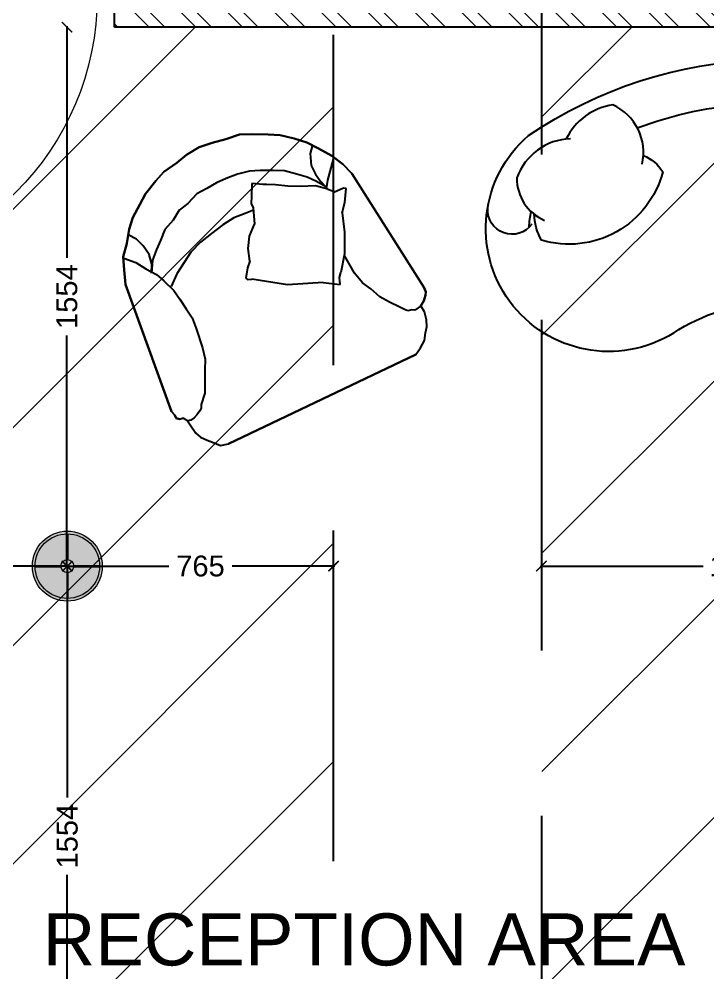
# Model space of a CAD drawing. Header units: millimetres. Extents: x 1464389 to 1998638, y -29162 to 256806.
# Drawn here: x 1718559 to 1720543, y 206627 to 209375 of the extents above; entities that cross this region are included whole.
import ezdxf

# ---------------------------------------------------------------- set-up
doc = ezdxf.new("R2010")
doc.units = ezdxf.units.MM
doc.header["$LTSCALE"] = 15
doc.header["$PDMODE"] = 35
doc.linetypes.add('HIDDEN', pattern=[9.524999999999999, 6.35, -3.175])
doc.layers.get('0').update_dxf_attribs({"lineweight": 5})
for name, color, linetype in [('COLUMN', 14, 'Continuous'), ('NEW WALL', 5, 'Continuous'), ('S-beamline-7', 8, 'HIDDEN'), ('Text', 250, 'Continuous')]:
    doc.layers.add(name, color=color, linetype=linetype)
for name, color, linetype, lineweight in [('DOOR', 124, 'Continuous', 9), ('Hatch', 252, 'Continuous', 15), ('ledge wall line', 252, 'Continuous', 13)]:
    doc.layers.add(name, color=color, linetype=linetype, lineweight=lineweight)
doc.layers.add('Furnitures', color=7, linetype='Continuous', lineweight=25, true_color=0x753b00)
doc.styles.add('ARIAL', font='arial.ttf')
doc.dimstyles.new('SC-25', dxfattribs={"dimtxt": 60, "dimasz": 30, "dimexe": 0, "dimexo": 0, "dimgap": 25, "dimtad": 0, "dimdec": 0, "dimzin": 0, "dimdsep": 46, "dimtxsty": 'ARIAL', "dimblk": 'ARCHTICK', "dimcen": 0.09, "dimdle": 3, "dimclrd": 251, "dimclre": 251, "dimclrt": 1, "dimadec": 0, "dimazin": 0, "dimtfac": 1, "dimtdec": 0, "dimtofl": 0, "dimtmove": 0, "dimatfit": 2, "dimfxl": 100, "dimtolj": 1, "dimtzin": 0, "dimarcsym": 0})

# ---------------------------------------------------------------- blocks, each defined once
blk = doc.blocks.new('3rd floor beam')
at = {"layer": 'S-beamline-7', "color": 9, "ltscale": 10, "true_color": 0xc7c8ca}
for points in [[(2194534.335829286, 736246.6961188798), (2194534.335829286, 751635.8941940734)], [(2194534.335829286, 736246.6961188798), (2194534.335829286, 751635.8941940734)], [(2193934.335829286, 738497.0718848978), (2193934.335829286, 747960.6740005049)]]:
    blk.add_lwpolyline(points, dxfattribs=at)
blk = doc.blocks.new('D900')
for points in [[(0, 840), (0, 900), (100, 900), (100, 850), (60, 850), (60, 840)], [(0, 60), (0, 0), (100, 0), (100, 50), (60, 50), (60, 60)]]:
    blk.add_lwpolyline(points, close=True)
blk.add_lwpolyline([(60, 850, -0.4142135623730955), (860, 50), (60, 50), (60, 85), (859.2340082854332, 85)], format="xyb")
blk = doc.blocks.new('DOOR')
at = {"layer": 'DOOR', "rotation": 270}
blk.add_blockref('D900', (885321.0988056134, -149432.2955372737), dxfattribs=at)
blk = doc.blocks.new('INTRNAL WALLS')
at = {"layer": 'ledge wall line'}
h = blk.add_hatch(dxfattribs=at)
h.set_pattern_fill('ANSI32', color=256, scale=9.999999999999998, angle=90)
h.set_pattern_definition([(135, (0, 0), (-67.35192090801866, -67.35192090801866), []), (135, (2.749411666127752e-15, 44.9013), (-67.35192090801866, -67.35192090801866), [])])
h.paths.add_polyline_path([(881832.9135039239, -153970.070721362), (884112.058988817, -153970.070721362), (884112.058988817, -153820.0707213621), (881682.9135039239, -153820.070721362), (881682.9135039239, -157110.070721362), (881832.9135039239, -157110.070721362)])
h.paths.add_polyline_path([(882311.7406425196, -149582.2955372737), (883964.9646048443, -149582.2955372737), (883964.7940494602, -149432.2955372737), (881861.7406425197, -149432.2955372737), (881861.7406425197, -147926.8651927239), (881711.7406425197, -147926.8651927239), (881711.7406425197, -149582.2955372737), (882161.7406425197, -149582.2955372737), (882161.7406425197, -152470.070721362), (881711.7406425197, -152470.070721362), (881711.7406425197, -152620.070721362), (883962.0589888166, -152620.070721362), (883962.058988817, -152820.070721362), (884112.058988817, -152820.070721362), (884112.0589888165, -152470.1161606204), (882311.7406425196, -152470.070721362)])
h.paths.add_polyline_path([(880482.9135039239, -151120.070721362), (875066.9135039239, -151120.070721362), (875066.9135039235, -151270.070721362), (876949.9135039239, -151270.070721362), (876949.9135039239, -152620.070721362), (877891.1560057607, -152620.0707213622), (877891.1560057607, -152470.070721362), (877099.9135039239, -152470.070721362), (877099.9135039239, -151270.070721362), (878641.4135039239, -151270.070721362), (878641.4135039239, -152620.070721362), (878787.5239321236, -152620.070721362), (878787.5239321236, -151270.070721362), (878932.9135039239, -151270.070721362), (880332.9135039239, -151270.070721362), (880332.9135039239, -152470.070721362), (879537.6710020872, -152470.070721362), (879537.6710020872, -152620.070721362), (880332.9135039239, -152620.070721362), (880332.9135039239, -152910.6949314994), (880482.9135039239, -152910.6949314994)])
h.paths.add_polyline_path([(880482.9135039239, -148960.8610260094), (880482.9135039239, -147926.8651927239), (880332.9135039239, -147926.8651927239), (880332.9135039239, -148960.8610260094), (874916.9135039239, -148960.8610260094), (874916.913503924, -149110.8610260094), (880332.9135039239, -149110.8610260094), (880332.9135039239, -150220.0707213607), (880482.9135039239, -150220.0707213607)])
h.paths.add_polyline_path([(880482.9135039239, -146876.8651927239), (877312.588381852, -146876.8651927239), (877312.588381852, -144170.8683095651), (880332.9135039239, -144645.4848238183), (880332.9135039239, -145976.8651927185), (880482.9135039239, -145976.8651927185), (880482.9135039239, -144517.2152541336), (876790.8888740009, -143937.0472955299), (876790.8888740009, -143774.8918150072), (876640.8888740046, -143774.8918150071), (876640.8888740046, -144065.3168652157), (877162.588381852, -144147.2971792198), (877162.5883818521, -146876.8651927239), (875066.9135039239, -146876.865192724), (875066.9135039239, -147026.8651927239), (880482.9135039239, -147026.8651927239)])
h.paths.add_polyline_path([(884112.0589888169, -145078.1372901986), (881711.7406425197, -144708.3692320545), (881711.7406425197, -145076.8651927183), (881861.7406425197, -145076.8651927183), (881861.7406425197, -144883.2460803066), (883962.058988817, -145206.7992613224), (883962.058988817, -146876.8651927239), (881711.7406425197, -146876.8651927239), (881711.7406425197, -147026.8651927239), (883962.058988817, -147026.8651927239), (883967.2240051657, -151569.3922794285), (884117.2240051656, -151569.3922794285)])
h.paths.add_polyline_path([(886926.9135039216, -144297.6091978628), (886776.9135039239, -144274.5017592987), (886776.9135039239, -148282.2955372737), (884114.6085003917, -148282.2955372737), (884114.7278536529, -148432.2955372738), (886926.9135039216, -148432.2955372737)])
h.paths.add_polyline_path([(889910.9135039216, -149432.2955372737), (889910.9135039216, -144757.493196507), (889760.9135039204, -144734.185737136), (889760.9135039204, -149432.2955372737), (886221.0988056134, -149432.2955372737), (886221.0988056134, -149582.2955372737), (889760.9135039204, -149582.2955372737), (889760.9135039228, -155900.0707213619), (889910.9135039216, -155900.0707213619)])
h.paths.add_polyline_path([(881637.9135039239, -158065.070721362), (881682.9135039239, -158065.070721362), (881682.9135039239, -157965.070721362), (881537.9135039239, -157965.070721362), (881537.9135039239, -159250.4464873802), (881637.9135039239, -159250.4464873802)])
h.paths.add_polyline_path([(882036.7594175837, -160000.4464873802), (881537.9135039239, -160000.4464873802), (881537.9135039239, -160100.4464873802), (882036.7594175837, -160100.4464873802)])
h.paths.add_polyline_path([(884112.058988817, -154870.070721362), (883962.058988817, -154870.070721362), (883962.058988817, -157860.070721362), (884112.058988817, -157860.070721362)])
h.paths.add_polyline_path([(880782.9135039249, -155839.9912413715), (880482.9135039244, -155839.9912413716), (880482.9135039239, -153810.6949315007), (878182.9135039239, -153810.6949315007), (878182.9135039239, -153970.070721362), (880332.9135039239, -153970.070721362), (880332.9135039235, -155839.9912413716), (878332.9135039235, -155839.9912413722), (878332.9135039239, -154720.070721362), (878182.9135039239, -154720.070721362), (878182.9135039239, -155839.9912413722), (877312.588381852, -155839.9912413722), (877162.588381852, -155839.9912413722), (877162.588381852, -157110.1793028177), (877312.588381852, -157110.1793028177), (877312.588381852, -155989.9912413722), (880783.0274184924, -155987.3076740745)])
h.paths.add_polyline_path([(876412.588381852, -155839.9912413722), (875066.9135039239, -155839.9912413722), (875066.9135039239, -155989.9912413722), (876412.588381852, -155989.9912413722)])
h.paths.add_polyline_path([(876862.588381852, -157859.9912413722), (875066.9135039239, -157859.9912413722), (875066.9135039239, -158009.9912413722), (876862.588381852, -158009.9912413722)])
h.paths.add_polyline_path([(876791.196334925, -142736.2061192832), (876640.8888740046, -142713.9351707563), (876640.8888740046, -142875.8918150072), (876791.196334925, -142875.8918150072)])
h.paths.add_polyline_path([(884112.058988817, -143864.1639484103), (883962.058988817, -143840.8745741483), (883962.058988817, -144155.211787349), (884112.058988817, -144155.211787349)])
at = {"layer": 'NEW WALL'}
blk.add_line((886221.0988056134, -149582.2955372737), (886221.0988056134, -149432.2955372737), dxfattribs=at)
blk.add_lwpolyline([(889760.9135039228, -155900.0707213619), (889760.9135039204, -149582.2955372737), (886221.0988056134, -149582.2955372737)], dxfattribs=at)
blk = doc.blocks.new('sofa043')
at = {"color": 0}
for points in [[(33.37221849082925, -64.96906504078106, 0.1477298758543702), (-97.52273838672954, -172.7007676314488, 0.2133427585932454), (-260.1738700644928, -250.5127340764957, 0.1786618101816585)], [(102.5277464040028, -242.8106328881931, 0.3567723648219203), (33.37221849082925, -64.96906504078106, 0.2495420503229878), (-108.7567320979124, -151.2155794641285, -9.616880347716284)], [(-193.9264618961915, -103.1830663272176, 0.1477298758543702), (-324.8214187737503, -210.9147689178853, 0.2133427585932454), (-487.47255045151, -288.7267353629331, 0.1786618101816585)], [(-140.1286087644748, -154.7641819075097, 0.1255668573120518), (-193.9264618961915, -103.1830663272176, 0.2495420503229878), (-336.0554124849314, -189.429580750565, -9.616880347716284)], [(-369.9909822678183, -119.0350272881969, 0.1477298758543702), (-500.8859391453789, -226.7667298788665, 0.2133427585932454), (-663.5370708231385, -304.5786963239134, 0.1786618101816585)], [(-319.2861778263905, -165.8480535109666, 0.1160020330167479), (-369.9909822678183, -119.0350272881969, 0.2495420503229878), (-512.1199328565599, -205.2815417115444, -9.616880347716284)], [(-97.02046684727247, -151.387951615874, 0.30666349490175), (-260.1738700644928, -250.5127340764957, 0.3063299663357472), (-191.4122349066329, -379.3941017172674, -0.8728471598091936)], [(401.4696625280594, -308.4688235394624, -0.3567723648219203), (488.7491005876709, -138.7855598173901, -0.2495420503229878), (621.1356774318283, -239.3484461976041, 9.616880347716284)], [(-324.3191472342896, -189.6019529023106, 0.30666349490175), (-487.47255045151, -288.7267353629331, 0.3063299663357472), (-418.71091529365, -417.6081030037039, -0.8728471598091936)], [(-500.3836676059182, -205.4539138632908, 0.30666349490175), (-663.5370708231385, -304.5786963239134, 0.3063299663357472), (-594.7754356652804, -433.4600639646833, -0.8728471598091936)], [(108.3202333003701, -218.0958465187896, -0.1655406298837506), (159.7412958642708, -269.8363294226638, -0.4259891687143785), (-205.7153371747409, -435.1834940241806, -0.1215233233290522), (-219.8985337097911, -359.0198750280397, 7.115464291357926)], [(609.4451487618098, -238.2990780031414, -0.30666349490175), (761.4025288054818, -353.8573322712364, -0.3063299663357472), (679.6076823752064, -474.8869670388667, 0.8728471598091936)], [(398.2794285013442, -283.285575603888, 0.1655406298837506), (341.7552737340593, -329.3965631683568, 0.4259891687143785), (688.029985777157, -531.8615213054181, 0.1215233233290522), (710.0587743725646, -457.5864084104496, -7.115464291357926)], [(-174.0976746338547, -445.6825422927941, -0.2485204594219657), (-433.014017561758, -473.3974953106172, -0.1215233233290522), (-447.1972140968101, -397.2338763144762, 7.115464291357926)], [(-394.099077197021, -485.7376892194843, -0.2010808140564468), (-609.0785379333884, -489.2494562715965, -0.1215233233290522), (-623.2617344684386, -413.0858372754547, 7.115464291357926)], [(303.0633343483896, -793.360964290544, 0.2822682817089065), (-252.0993807033774, -764.4084456494729, 0.3082972821469741)]]:
    blk.add_lwpolyline(points, format="xyb", dxfattribs=at)
for centre, radius, start, end in [((0, -1267.499999999999), 1267.499999999999, 54.83711882507966, 119.192178799547), ((0, -1267.499999999999), 1142.499999999999, 94.66658266931802, 97.76560481403938), ((0, -1267.499999999999), 1142.499999999999, 68.58837137279659, 85.2775040030671), ((-411.5602733733813, -448.3819777952694), 353.9781132718783, 125.7179382017026, 296.7746353011068), ((494.5322309413514, -495.6359799291495), 353.9781132718783, 237.254662323462, 48.31135942289185), ((-684.5981759391925, -370.3599648401978), 69.98194409293434, 171.0832266941605, 319.3432519577051), ((-411.5602733733813, -448.3819777952694), 228.9781132718783, 167.8032401689648, 173.7903718832022), ((774.2048043976611, -446.438597890894), 69.98194409293434, 214.6860456668838, 2.946070930491665), ((494.5322309413514, -495.6359799291495), 228.9781132718783, 0.238925741384251, 11.45489358284105)]:
    blk.add_arc(centre, radius, start, end, dxfattribs=at)
blk = doc.blocks.new('sofa-46')
at = {"color": 0, "linetype": 'ByBlock'}
for p, q in [((-0.3094325763349275, 0.890573511232617), (-0.3230892789408131, 0.8690722444646326)), ((-0.3094325763349275, 0.890573511232617), (-0.3230892789407847, 0.8690722444646326)), ((-0.2877153527458631, 0.9066160234458494), (-0.3094325763349275, 0.890573511232617)), ((-0.2877153527458631, 0.9066160234458494), (-0.3094325763349275, 0.890573511232617)), ((-0.2633178329751615, 0.9199389746008819), (-0.2877153527458631, 0.9066160234458494)), ((-0.2633178329751615, 0.9199389746008819), (-0.2877153527458631, 0.9066160234458494)), ((0.4279031586005999, 0.920312927639884), (-0.2633178329751615, 0.9199389746008819)), ((-0.2633178329751615, 0.9199389746008819), (0.4279031586005999, 0.920312927639884)), ((0.4548631799232226, 0.9147167460171772), (0.4279031586005999, 0.920312927639884)), ((0.4548631799232226, 0.9147167460171772), (0.4279031586005999, 0.920312927639884)), ((0.4736056207563877, 0.8929798899898742), (0.4548631799232226, 0.9147167460171772)), ((0.4736056207563877, 0.8929798899898742), (0.4548631799232226, 0.9147167460171772)), ((0.4870071016645454, 0.8793820846988751), (0.4736056207563877, 0.8929798899898742)), ((0.4870071016645454, 0.8793820846988751), (0.4736056207563877, 0.8929798899898742)), ((-0.3230892789408131, 0.8690722444646326), (-0.3367067166701077, 0.8529708349365706)), ((-0.3230892789407847, 0.8690722444646326), (-0.3367067166701077, 0.8529708349365706)), ((0.5030692463160733, 0.8603647897297151), (0.4870071016645454, 0.8793820846988751)), ((0.5030692463160733, 0.8603647897297151), (0.4870071016645454, 0.8793820846988751)), ((0.5110316051078314, 0.8414063920754415), (0.5030692463160733, 0.8603647897297151)), ((0.5110316051078314, 0.8414063920754415), (0.5030692463160733, 0.8603647897297151)), ((-0.3449635620361278, 0.8314303032920805), (-0.3505597436588062, 0.8044702819694294)), ((-0.3449635620361278, 0.8314303032920805), (-0.3505597436588062, 0.8044702819694294)), ((-0.3367067166701077, 0.8529708349365706), (-0.3449635620361278, 0.8314303032920805)), ((-0.3367067166701077, 0.8529708349365706), (-0.3449635620361278, 0.8314303032920805)), ((0.5161958730882645, 0.8089679837598567), (0.5110316051078314, 0.8414063920754415)), ((0.5161958730882645, 0.8089679837598567), (0.5110316051078314, 0.8414063920754415)), ((-0.3505597436588062, 0.8044702819694294), (-0.3480365069834477, 0.7801512919519098)), ((-0.3505597436588062, 0.8044702819694294), (-0.3480365069834477, 0.7801512919519098)), ((0.4944786494992286, 0.7929254715466243), (0.5079979250371025, 0.7955272379750511)), ((0.5079979250371025, 0.7955272379750511), (0.5187780070784811, 0.7927487796020216)), ((0.5187780070784811, 0.7927487796020216), (0.5161958730882645, 0.8089679837598567)), ((0.5187780070784811, 0.7927487796020216), (0.5161958730882645, 0.8089679837598567)), ((-0.369753730572512, 0.7641087797386774), (-0.3779124137471115, 0.7560678911937941)), ((-0.3779124137471115, 0.7560678911937941), (-0.369753730572512, 0.7641087797386774)), ((-0.364314608456084, 0.7694693721019235), (-0.369753730572512, 0.7641087797386774)), ((-0.369753730572512, 0.7641087797386774), (-0.364314608456084, 0.7694693721019235)), ((-0.3480365069834477, 0.7801512919519098), (-0.364314608456084, 0.7694693721019235)), ((-0.364314608456084, 0.7694693721019235), (-0.3480365069834477, 0.7801512919519098)), ((-0.3480365069834477, 0.7801512919519098), (-0.3372171600654781, 0.7827726908186605)), ((-0.3372171600654781, 0.7827726908186605), (-0.3236978845276042, 0.7853744572471726)), ((-0.3236978845276042, 0.7853744572471726), (-0.3156373635444254, 0.779915702692449)), ((-0.3156373635444254, 0.779915702692449), (-0.3021573528831141, 0.777117611881124)), ((-0.3021573528831141, 0.777117611881124), (-0.2941164643382024, 0.768958928706553)), ((-0.2941164643382024, 0.768958928706553), (-0.283414912049949, 0.755380755853821)), ((0.4265485203589776, 0.7340178528654633), (0.4537637633792997, 0.7635207433017399)), ((0.4537637633792997, 0.7635207433017399), (0.4592421503722619, 0.7742811929048514)), ((0.4592421503722619, 0.7742811929048514), (0.4673812011085943, 0.7796221528298872)), ((0.4673812011085943, 0.7796221528298872), (0.4809397415230592, 0.7876237764981795)), ((0.4809397415230592, 0.7876237764981795), (0.4944786494992286, 0.7929254715466243)), ((0.5267796307468018, 0.7791902391876135), (0.5187780070784811, 0.7927487796020216)), ((0.5187780070784811, 0.7927487796020216), (0.5267796307468018, 0.7791902391876135)), ((0.5402596414081415, 0.7763921483762033), (0.5267796307468018, 0.7791902391876135)), ((0.5267796307468018, 0.7791902391876135), (0.5402596414081415, 0.7763921483762033)), ((0.5483005299530248, 0.7682334652016323), (0.5402596414081415, 0.7763921483762033)), ((0.5402596414081415, 0.7763921483762033), (0.5483005299530248, 0.7682334652016323)), ((0.5482220001998996, 0.7574337507219582), (0.5483005299530248, 0.7682334652016323)), ((0.5483005299530248, 0.7682334652016323), (0.5482220001998996, 0.7574337507219582)), ((-0.3833908007401021, 0.7453074415906826), (-0.3835085953697899, 0.7291078698711431)), ((-0.3835085953697899, 0.7291078698711431), (-0.3833908007401021, 0.7453074415906826)), ((-0.3779124137471115, 0.7560678911937941), (-0.3833908007401021, 0.7453074415906826)), ((-0.3833908007401021, 0.7453074415906826), (-0.3779124137471115, 0.7560678911937941)), ((-0.283414912049949, 0.755380755853821), (-0.2593315112918333, 0.7255048490901004)), ((0.4128329204382624, 0.7044168002377944), (0.4265485203589776, 0.7340178528654633)), ((0.5097461487560224, 0.2933012497936431), (0.5535040628100205, 0.7411949141258845)), ((0.5535040628100205, 0.7411949141258845), (0.5097461487560508, 0.2933012497936431)), ((0.5535040628100205, 0.7411949141258845), (0.5482220001998996, 0.7574337507219582)), ((0.5482220001998996, 0.7574337507219582), (0.5535040628100205, 0.7411949141258845)), ((-0.3835085953697899, 0.7291078698711431), (-0.3300494466684256, 0.2832073663805659)), ((-0.3300494466684256, 0.2832073663805659), (-0.3835085953697899, 0.7291078698711431)), ((-0.2593315112918333, 0.7255048490901004), (-0.2379480391535935, 0.6956485747647605)), ((0.3936389335245565, 0.664055298007014), (0.4128329204382624, 0.7044168002377944)), ((-0.2379480391535935, 0.6956485747647605), (-0.2220233215700489, 0.6577317794562134)), ((-0.2220233215700489, 0.6577317794562134), (-0.2060397066716746, 0.6279147700073793)), ((0.3772037725456414, 0.6317739491977363), (0.3936389335245565, 0.664055298007014)), ((-0.2060397066716746, 0.6279147700073793), (-0.1955344787662909, 0.5873373109554336)), ((0.3688291325499051, 0.5940338458337067), (0.3772037725456414, 0.6317739491977363)), ((-0.1955344787662909, 0.5873373109554336), (-0.1906254324835572, 0.5197998305809222)), ((-0.1442947323026544, 0.5788645087682767), (-0.1551926089737776, 0.5654433954218518)), ((-0.1360378869366343, 0.6004050404127668), (-0.1442947323026544, 0.5788645087682767)), ((-0.08765512859923774, 0.5703524417045287), (-0.1360378869366343, 0.6004050404127668)), ((0.360238535733032, 0.5265945276505875), (0.3688291325499051, 0.5940338458337067)), ((-0.1933646259800241, 0.5144196057793806), (-0.1551926089737776, 0.5654433954218518)), ((-0.08765512859923774, 0.5703524417045287), (0.02272782580487842, 0.5263486538161999)), ((-0.2235350193179784, 0.4498372757224161), (-0.1933646259800241, 0.5144196057793806)), ((0.02272782580487842, 0.5263486538161999), (0.1221343737847747, 0.4581240381016869)), ((0.3572637529771328, 0.4888151594099668), (0.360238535733032, 0.5265945276505875)), ((0.3624083885192704, 0.4536768224744776), (0.3572637529771328, 0.4888151594099668)), ((-0.2455859943578673, 0.3878959769705546), (-0.2235350193179784, 0.4498372757224161)), ((0.1191399585906083, 0.4176447412412188), (0.1382554157511606, 0.4472065289922966)), ((0.1355947520078189, 0.4526260186704292), (0.1221343737847747, 0.4581240381016869)), ((0.1382554157511606, 0.4472065289922966), (0.1355947520078189, 0.4526260186704292)), ((0.3675333916231125, 0.4158385569190273), (0.3624083885192704, 0.4536768224744776)), ((0.102822592241381, 0.4015629641513669), (0.1191399585906083, 0.4176447412412188)), ((0.3726780271652785, 0.3807002199835381), (0.3675333916231125, 0.4158385569190273)), ((-0.2455859943578673, 0.3878959769705546), (-0.2673817477000568, 0.3610537502776765)), ((0.102822592241381, 0.4015629641513669), (0.08902846256751218, 0.361162197044024)), ((-0.2673817477000568, 0.3610537502776765), (-0.2919755918535714, 0.3207315129234303)), ((0.08902846256751218, 0.361162197044024), (0.06717381191046456, 0.3262201844913761)), ((0.3399451322754032, 0.3350370227043129), (0.3752601611554667, 0.364481015825703)), ((0.3885634798722322, 0.337383567435154), (0.3726780271652785, 0.3807002199835381)), ((-0.2919755918535714, 0.3207315129234303), (-0.2839150708703926, 0.3152727583687636)), ((0.06717381191046456, 0.3262201844913761), (0.03455871165033386, 0.2967565589316905)), ((0.3019694396519981, 0.3110125192609985), (0.3399451322754032, 0.3350370227043129)), ((0.4018471661507022, 0.3075861904246153), (0.3885634798722322, 0.337383567435154)), ((-0.2839150708703926, 0.3152727583687636), (-0.2488159988114376, 0.3150175366710073)), ((-0.2354537827798424, 0.296019874140228), (-0.254215856051303, 0.3150568015475983)), ((-0.2327734865982052, 0.2933003130820282), (-0.2491497502622906, 0.2691187501324066)), ((-0.2354537827798424, 0.296019874140228), (-0.2032509637236615, 0.2687849986816104)), ((0.01528619498347439, 0.245595342221236), (0.03455871165033386, 0.2967565589316905)), ((0.2233966555383518, 0.2737828592924245), (0.2667133080867643, 0.2896683119993781)), ((0.2667133080867643, 0.2896683119993781), (0.3019694396519981, 0.3110125192609985)), ((0.3933939964018123, 0.2590463725808831), (0.4152682794971554, 0.2966883137535206)), ((0.4152682794971554, 0.2966883137535206), (0.4015723120147072, 0.2697871897456992)), ((0.4259109344705507, 0.2750103550410188), (0.4018471661507022, 0.3075861904246153)), ((0.4152682794971554, 0.2966883137535206), (0.4129034921354844, 0.2926189147078162)), ((0.4129034921354844, 0.2926189147078162), (0.4130769246999648, 0.2923841339122362)), ((0.4130769246999648, 0.2923841339122362), (0.4152682794971554, 0.2966883137535206)), ((0.4932128255856867, 0.2475202578847302), (0.5097461487560224, 0.2933012497936431)), ((0.5097461487560508, 0.2933012497936431), (0.4932128255856867, 0.2475202578847302)), ((-0.3300494466684256, 0.2832073663805659), (-0.3168442901431092, 0.2426102748903247)), ((-0.3168442901431092, 0.2426102748903247), (-0.3300494466684256, 0.2832073663805659)), ((-0.2491497502622906, 0.2691187501324066), (-0.2763846257208797, 0.2369159310762257)), ((-0.2249092899978677, 0.2608422723281478), (-0.2328323839130633, 0.2852005272222584)), ((-0.2328323839130633, 0.2852005272222584), (-0.2114489117748519, 0.2553442528968901)), ((-0.219705757140872, 0.2338037212523147), (-0.2249092899978677, 0.2608422723281478)), ((-0.2114489117748519, 0.2553442528968901), (-0.1900261747600496, 0.230887835811302)), ((-0.2032509637236615, 0.2687849986816104), (-0.157489604253044, 0.2495517468912851)), ((0.1314420229548432, 0.2528509332347539), (0.1774193392465975, 0.2633168962636034)), ((0.1774193392465975, 0.2633168962636034), (0.2233966555383518, 0.2737828592924245)), ((0.3661983858197857, 0.2322434107645392), (0.3933939964018123, 0.2590463725808831)), ((0.4015723120147072, 0.2697871897456992), (0.3959368655154663, 0.2374273111832963)), ((0.447274774170495, 0.2424541520956893), (0.4259109344705507, 0.2750103550410188)), ((-0.3168442901431092, 0.2426102748903247), (-0.295539347758023, 0.2019542860852823)), ((-0.295539347758023, 0.2019542860852823), (-0.3168442901431092, 0.2426102748903247)), ((-0.2763846257208797, 0.2369159310762257), (-0.3008999401212975, 0.2073934082017104)), ((-0.2199413464003044, 0.2014045778133209), (-0.219705757140872, 0.2338037212523147)), ((-0.1900261747600496, 0.230887835811302), (-0.1605232843237729, 0.2036725927909799)), ((-0.157489604253044, 0.2495517468912851), (-0.119828030642168, 0.2303773924159316)), ((-0.119828030642168, 0.2303773924159316), (-0.0848860180894917, 0.2085227417588555)), ((0.004211626367833787, 0.2078748712955019), (0.01516840035375822, 0.2293957705016965)), ((0.01516840035375822, 0.2293957705016965), (0.01528619498347439, 0.245595342221236)), ((0.01804502091826521, 0.2536754956427103), (0.04772460329905925, 0.2507596102016123)), ((0.04772460329905925, 0.2507596102016123), (0.08820390015958424, 0.2477651950074176)), ((0.08820390015958424, 0.2477651950074176), (0.1314420229548432, 0.2528509332347539)), ((0.3417419687342544, 0.2108206737497369), (0.3661983858197857, 0.2322434107645392)), ((0.3959368655154663, 0.2374273111832963), (0.4010815010576039, 0.2022889742477787)), ((0.4767580321684761, 0.2125389804554345), (0.447274774170495, 0.2424541520956893)), ((0.4767187672919135, 0.2071391232156543), (0.4932128255856867, 0.2475202578847302)), ((0.4932128255856867, 0.2475202578847302), (0.4767187672919135, 0.2071391232156543)), ((-0.295539347758023, 0.2019542860852823), (-0.2661346195131387, 0.1612393999653534)), ((-0.2661346195131671, 0.1612393999653534), (-0.295539347758023, 0.2019542860852823)), ((-0.2337158436358777, 0.1637037393258822), (-0.2199413464003044, 0.2014045778133209)), ((-0.1605232843237729, 0.2036725927909799), (-0.1310007614492292, 0.1791572783905906)), ((-0.0848860180894917, 0.2085227417588555), (-0.05798489408172713, 0.1948267742764642)), ((-0.05798489408172713, 0.1948267742764642), (-0.04722444447861562, 0.1893483872834167)), ((-0.01496272810757659, 0.1702132976845689), (0.004211626367833787, 0.2078748712955019)), ((0.3118464295322951, 0.1840373443716885), (0.3417419687342544, 0.2108206737497369)), ((0.4010815010576039, 0.2022889742477787), (0.4116652587161411, 0.1725112296755356)), ((0.4467643307750961, 0.1722560079778361), (0.4767187672919135, 0.2071391232156543)), ((0.4767187672919135, 0.2071391232156543), (0.4467643307750961, 0.1722560079778361)), ((-0.2661346195131387, 0.1612393999653534), (-0.2393905550116813, 0.1259440035235571)), ((-0.2393905550116813, 0.1259440035235571), (-0.2661346195131671, 0.1612393999653534)), ((-0.2500528424233721, 0.1449220336162114), (-0.2337158436358777, 0.1637037393258822)), ((-0.1310007614492292, 0.1791572783905906), (-0.09871941263992312, 0.1627221174116471)), ((-0.09871941263992312, 0.1627221174116471), (-0.05835791040914273, 0.1435281304979981)), ((-0.04722444447861562, 0.1893483872834167), (-0.01496272810757659, 0.1702132976845689)), ((0.2413734312784186, 0.146748787088228), (0.2739296342237196, 0.1681126267882007)), ((0.2739296342237196, 0.1681126267882007), (0.3118464295322951, 0.1840373443716885)), ((0.4116652587161411, 0.1725112296755356), (0.4303880671110392, 0.148074445028243)), ((0.4194705580016489, 0.1319534030618854), (0.4467643307750961, 0.1722560079778361)), ((0.4467643307750961, 0.1722560079778361), (0.4194705580016489, 0.1319534030618854)), ((-0.05835791040914273, 0.1435281304979981), (-0.02605692916154112, 0.1297928981389873)), ((-0.02605692916154112, 0.1297928981389873), (0.01438310282239286, 0.1213986257049555)), ((0.1655987379761541, 0.1229991377809654), (0.2062154619046339, 0.1389042229262145)), ((0.2062154619046339, 0.1389042229262145), (0.2413734312784186, 0.146748787088228)), ((0.3922553149813268, 0.1024505126256088), (0.4194705580016489, 0.1319534030618854)), ((0.4194705580016489, 0.1319534030618854), (0.3922553149813268, 0.1024505126256088)), ((-0.2393905550116813, 0.1259440035235571), (-0.2072073683937958, 0.09600919944509201)), ((-0.2072073683937958, 0.09600919944509201), (-0.2393905550116813, 0.1259440035235571)), ((-0.2072073683937958, 0.09600919944509201), (-0.1696243245360449, 0.06603513048997911)), ((-0.1696243245360449, 0.06603513048997911), (-0.2072073683937958, 0.09600919944509201)), ((0.01438310282239286, 0.1213986257049555), (0.05486239968288942, 0.1184042105107608)), ((0.05486239968288942, 0.1184042105107608), (0.08996147174184443, 0.1181489888130614)), ((0.08996147174184443, 0.1181489888130614), (0.1277801048589993, 0.1205740632969992)), ((0.1277801048589993, 0.1205740632969992), (0.1655987379761541, 0.1229991377809654)), ((0.3515404288614263, 0.07304578438075282), (0.3922553149813268, 0.1024505126256088)), ((0.3922553149813268, 0.1024505126256088), (0.3515404288613979, 0.07304578438075282)), ((-0.1696243245360449, 0.06603513048997911), (-0.1346626795451016, 0.04688040845283581)), ((-0.1346626795451016, 0.04688040845283581), (-0.1696243245360449, 0.06603513048997911)), ((0.3189645934778298, 0.04898201606090424), (0.3515404288614263, 0.07304578438075282)), ((0.3515404288613979, 0.07304578438075282), (0.3189645934778298, 0.04898201606090424)), ((-0.1346626795451016, 0.04688040845283581), (-0.086240656331114, 0.02222766698443479)), ((-0.086240656331114, 0.02222766698443479), (-0.1346626795451016, 0.04688040845283581)), ((0.2701891863747221, 0.02503604237077184), (0.3189645934778298, 0.04898201606090424)), ((0.3189645934778298, 0.04898201606090424), (0.2701891863747221, 0.02503604237077184)), ((-0.086240656331114, 0.02222766698443479), (-0.04855945028197084, 0.005753241128985565)), ((-0.04855945028197084, 0.005753241128985565), (-0.086240656331114, 0.02222766698443479)), ((-0.04855945028197084, 0.005753241128985565), (0, 0)), ((0, 0), (-0.04855945028197084, 0.005753241128985565)), ((0, 0), (0.04583988922377102, -0.008433537310565953)), ((0.04583988922377102, -0.008433537310565953), (0, 0)), ((0.1403373909209336, -0.009120672650510642), (0.1809148499728508, 0.001384555254901443)), ((0.1809148499728508, 0.001384555254901443), (0.1403373909209336, -0.009120672650510642)), ((0.1809148499728508, 0.001384555254901443), (0.232272391066175, 0.009111324787198782)), ((0.232272391066175, 0.009111324787198782), (0.1809148499728508, 0.001384555254901443)), ((0.232272391066175, 0.009111324787198782), (0.2701891863747221, 0.02503604237077184)), ((0.2701891863747221, 0.02503604237077184), (0.232272391066175, 0.009111324787198782)), ((0.04583988922377102, -0.008433537310565953), (0.09169941088583755, -0.01416714600128444)), ((0.09169941088583755, -0.01416714600128444), (0.04583988922377102, -0.008433537310565953)), ((0.09169941088583755, -0.01416714600128444), (0.1403373909209336, -0.009120672650510642)), ((0.1403373909209336, -0.009120672650510642), (0.09169941088583755, -0.01416714600128444))]:
    blk.add_line(p, q, dxfattribs=at)
blk = doc.blocks.new('jfjd')
at = {"layer": 'Hatch'}
h = blk.add_hatch(color=67, dxfattribs=at)
h.dxf.hatch_style = 1
h.set_gradient(color1=(114, 116, 48), color2=(237, 238, 153), name='INVCYLINDER')
h.paths.add_polyline_path([(175309.1530030879, -17961.16554368112), (175309.1530030879, -17951.16554368112, 0.414213562373095), (175179.7902744802, -18080.52827228885), (175189.7902744802, -18080.52827228885, -0.414213562373095)])
h.paths.add_polyline_path([(175309.1530030879, -17951.16554368112), (175309.1530030879, -17961.16554368112, -0.414213562373095), (175428.5157316956, -18080.52827228885), (175438.5157316956, -18080.52827228885, 0.414213562373095)])
h.paths.add_polyline_path([(175189.7902744802, -18080.52827228885), (175179.7902744802, -18080.52827228885, 0.414213562373095), (175309.1530030879, -18209.89100089658), (175309.1530030879, -18199.89100089658, -0.414213562373095)])
h.paths.add_polyline_path([(175438.5157316956, -18080.52827228885), (175428.5157316956, -18080.52827228885, -0.414213562373095), (175309.1530030879, -18199.89100089658), (175309.1530030879, -18209.89100089658, 0.414213562373095)])
at = {"layer": 'Hatch', "true_color": 0xd7ebd2}
h = blk.add_hatch(color=254, dxfattribs=at)
h.dxf.hatch_style = 1
edge = h.paths.add_edge_path()
edge.add_arc((175309.1530030879, -18080.52827228883), 2, 180, 269.9999999993747)
edge.add_line((175309.1530030879, -18082.52827228883), (175309.1530030878, -18199.89100089655))
edge.add_arc((175309.1530030879, -18080.52827228883), 119.3627286077244, 180, 269.99999999997556, ccw=False)
edge.add_line((175189.7902744802, -18080.52827228885), (175307.1530030879, -18080.52827228885))
edge = h.paths.add_edge_path()
edge.add_arc((175309.1530030879, -18080.52827228889), 1.99999999996362, 269.9999999991662, 360.0000000010422)
edge.add_line((175311.1530030879, -18080.52827228885), (175428.5157316956, -18080.52827228885))
edge.add_arc((175309.1530030879, -18080.52827228884), 119.3627286077426, 270, 359.999999999993, ccw=False)
edge.add_line((175309.1530030879, -18199.89100089658), (175309.1530030879, -18082.52827228885))
edge = h.paths.add_edge_path()
edge.add_arc((175309.1530030879, -18080.52827228887), 2, 0, 89.99999999937468)
edge.add_line((175309.1530030879, -18078.52827228885), (175309.1530030879, -17961.16554368112))
edge.add_arc((175309.1530030879, -18080.52827228887), 119.3627286077244, 0, 89.99999999997561, ccw=False)
edge.add_line((175428.5157316956, -18080.52827228885), (175311.1530030879, -18080.52827228885))
edge = h.paths.add_edge_path()
edge.add_arc((175309.1530030878, -18080.52827228882), 1.99999999996362, 89.99999999916623, 180.0000000010422)
edge.add_line((175307.1530030879, -18080.52827228885), (175189.7902744801, -18080.52827228885))
edge.add_arc((175309.1530030879, -18080.52827228887), 119.3627286077426, 90, 179.999999999993, ccw=False)
edge.add_line((175309.1530030879, -17961.16554368112), (175309.1530030879, -18078.52827228885))
at = {"layer": 'Hatch', "true_color": 0x999b37}
h = blk.add_hatch(color=55, dxfattribs=at)
h.dxf.hatch_style = 1
h.paths.add_polyline_path([(175307.1530030879, -18080.52827228887), (175307.1530030879, -18082.52827228885), (175309.1530030879, -18082.52827228885, -0.4142135623709639)])
h.paths.add_polyline_path([(175309.1530030879, -18078.52827228885), (175307.1530030879, -18078.52827228885), (175307.1530030879, -18080.52827228887, -0.4142135623752261)])
h.paths.add_polyline_path([(175311.1530030879, -18078.52827228885), (175309.1530030879, -18078.52827228885, -0.4142135623730951), (175311.1530030879, -18080.52827228885)])
h.paths.add_polyline_path([(175311.1530030879, -18080.52827228885, -0.4142135623730951), (175309.1530030879, -18082.52827228885), (175311.1530030879, -18082.52827228885)])
at = {"layer": 'Hatch', "true_color": 0xd7ebd2}
h = blk.add_hatch(color=254, dxfattribs=at)
h.dxf.hatch_style = 1
h.paths.add_polyline_path([(175307.1530030879, -18078.52827228885), (175311.1530030879, -18078.52827228885), (175311.1530030879, -18082.52827228885), (175307.1530030879, -18082.52827228885)], flags=17)
h.paths.add_polyline_path([(175307.1530030879, -18080.52827228885, -1), (175311.1530030879, -18080.52827228885, -1)])
at = {"layer": 'Hatch', "true_color": 0x999b37}
h = blk.add_hatch(color=55, dxfattribs=at)
h.dxf.hatch_style = 1
h.paths.add_polyline_path([(175311.1530030879, -18080.52827228885, 1), (175307.1530030879, -18080.52827228885, 1)])
at = {"color": 116, "true_color": 0x136734}
for p, q in [((175307.1530030879, -17961.16554368112), (175307.1530030879, -18056.61893752244)), ((175309.1530030879, -17961.16554368112), (175309.1530030879, -18056.5354340038)), ((175311.1530030879, -17961.16554368112), (175311.1530030879, -18056.61893752244)), ((175189.7902744802, -18078.52827228885), (175285.2436683215, -18078.52827228886)), ((175189.7902744802, -18080.52827228885), (175285.1601648028, -18080.52827228885)), ((175189.7902744802, -18082.52827228885), (175285.2436683215, -18082.52827228885)), ((175307.1530030879, -18078.52827228885), (175307.1530030879, -18082.52827228885)), ((175307.1530030879, -18078.52827228885), (175311.1530030878, -18078.52827228885)), ((175307.1530030879, -18082.52827228885), (175311.1530030878, -18082.52827228885)), ((175311.1530030879, -18078.52827228885), (175311.1530030879, -18082.52827228885)), ((175333.0623378543, -18078.52827228886), (175428.5157316956, -18078.52827228885)), ((175333.0623378543, -18082.52827228885), (175428.5157316956, -18082.52827228885)), ((175333.1458413729, -18080.52827228885), (175428.5157316956, -18080.52827228885)), ((175307.1530030879, -18104.43760705526), (175307.1530030879, -18199.89100089658)), ((175309.1530030879, -18104.5211105739), (175309.1530030879, -18199.89100089658)), ((175311.1530030879, -18104.43760705526), (175311.1530030879, -18199.89100089658))]:
    blk.add_line(p, q, dxfattribs=at)
for radius in [129.3627286077295, 119.3627286077295, 23.99283828504849, 2]:
    blk.add_circle((175309.1530030879, -18080.52827228885), radius, dxfattribs=at)
blk = doc.blocks.new('_ArchTick')
at = {"color": 0, "linetype": 'ByBlock', "const_width": 0.15}
blk.add_lwpolyline([(-0.5, -0.5), (0.5, 0.5)], dxfattribs=at)
blk = doc.blocks.new('*D1181')
at = {"color": 251, "lineweight": -2, "ltscale": 0.25, "transparency": 16777216}
for p, q in [((1718698.368872019, 207801.79718866), (1718698.368872019, 207132.440187995)), ((1718698.368872008, 207798.79718866), (1718698.368872019, 207798.79718866)), ((1718698.368872019, 206239.7953292127), (1718698.368872019, 206909.1523298777)), ((1718699.926935433, 206242.7953292127), (1718698.368872019, 206242.7953292127))]:
    blk.add_line(p, q, dxfattribs=at)
at = {"layer": 'Defpoints', "color": 0, "ltscale": 0.25, "transparency": 16777216}
for p in [(1718698.368872008, 207798.79718866), (1718698.368872019, 207798.79718866), (1718699.926935433, 206242.7953292127)]:
    blk.add_point(p, dxfattribs=at)
at = {"color": 251, "lineweight": -2, "ltscale": 0.25, "transparency": 16777216, "xscale": 30, "yscale": 30, "zscale": 30}
for p, rotation in [((1718698.368872019, 207798.79718866), 90), ((1718698.368872019, 206242.7953292127), 270)]:
    blk.add_blockref('_ArchTick', p, dxfattribs=dict(at, rotation=rotation))
at = {"color": 1, "ltscale": 0.25, "transparency": 16777216, "insert": (1718698.368872019, 207020.7962589358), "char_height": 60, "attachment_point": 5, "rotation": 90, "style": 'ARIAL'}
blk.add_mtext('\\A1;1554', dxfattribs=at)
blk = doc.blocks.new('*D1182')
at = {"color": 251, "lineweight": -2, "ltscale": 0.25, "transparency": 16777216}
for p, q in [((1718697.267154807, 209354.6829212548), (1718697.267154807, 208686.883984016)), ((1718698.368872008, 209351.6829212548), (1718697.267154807, 209351.6829212548)), ((1718697.267154807, 207795.7971886599), (1718697.267154807, 208463.5961258987)), ((1718698.368872008, 207798.7971886599), (1718697.267154807, 207798.7971886599))]:
    blk.add_line(p, q, dxfattribs=at)
at = {"layer": 'Defpoints', "color": 0, "ltscale": 0.25, "transparency": 16777216}
for p in [(1718697.267154807, 209351.6829212548), (1718698.368872008, 209351.6829212548), (1718698.368872008, 207798.7971886599)]:
    blk.add_point(p, dxfattribs=at)
at = {"color": 251, "lineweight": -2, "ltscale": 0.25, "transparency": 16777216, "xscale": 30, "yscale": 30, "zscale": 30}
for p, rotation in [((1718697.267154807, 209351.6829212548), 90), ((1718697.267154807, 207798.7971886599), 270)]:
    blk.add_blockref('_ArchTick', p, dxfattribs=dict(at, rotation=rotation))
at = {"color": 1, "ltscale": 0.25, "transparency": 16777216, "insert": (1718697.267154806, 208575.2400549568), "char_height": 60, "attachment_point": 5, "rotation": 90, "style": 'ARIAL'}
blk.add_mtext('\\A1;1554', dxfattribs=at)
blk = doc.blocks.new('*D1183')
at = {"color": 251, "lineweight": -2, "ltscale": 0.25, "transparency": 16777216}
for p, q in [((1718695.368872008, 207798.7971886597), (1718990.589641053, 207798.7971886597)), ((1719468.334284587, 207798.7971886597), (1719173.113515542, 207798.7971886597))]:
    blk.add_line(p, q, dxfattribs=at)
at = {"layer": 'Defpoints', "color": 0, "ltscale": 0.25, "transparency": 16777216}
for p in [(1718698.368872008, 207798.7971886597), (1719465.334284587, 207798.7971886597), (1719465.334284587, 207798.7971886597)]:
    blk.add_point(p, dxfattribs=at)
at = {"color": 251, "lineweight": -2, "ltscale": 0.25, "transparency": 16777216, "xscale": 30, "yscale": 30, "zscale": 30, "rotation": 180}
blk.add_blockref('_ArchTick', (1718698.368872008, 207798.7971886597), dxfattribs=at)
at = {"color": 251, "lineweight": -2, "ltscale": 0.25, "transparency": 16777216, "xscale": 30, "yscale": 30, "zscale": 30}
blk.add_blockref('_ArchTick', (1719465.334284587, 207798.7971886597), dxfattribs=at)
at = {"color": 1, "ltscale": 0.25, "transparency": 16777216, "insert": (1719081.851578298, 207798.7971886597), "char_height": 60, "attachment_point": 5, "style": 'ARIAL'}
blk.add_mtext('\\A1;765', dxfattribs=at)
blk = doc.blocks.new('*D1184')
at = {"color": 251, "lineweight": -2, "ltscale": 0.25, "transparency": 16777216}
for p, q in [((1717931.519586279, 207798.7971886597), (1718225.182291899, 207798.7971886597)), ((1718701.368872008, 207798.7971886597), (1718407.706166387, 207798.7971886597))]:
    blk.add_line(p, q, dxfattribs=at)
at = {"layer": 'Defpoints', "color": 0, "ltscale": 0.25, "transparency": 16777216}
for p in [(1717934.519586279, 207798.7971886597), (1717934.519586279, 207798.7971886597), (1718698.368872008, 207798.7971886597)]:
    blk.add_point(p, dxfattribs=at)
at = {"color": 251, "lineweight": -2, "ltscale": 0.25, "transparency": 16777216, "xscale": 30, "yscale": 30, "zscale": 30, "rotation": 180}
blk.add_blockref('_ArchTick', (1717934.519586279, 207798.7971886597), dxfattribs=at)
at = {"color": 251, "lineweight": -2, "ltscale": 0.25, "transparency": 16777216, "xscale": 30, "yscale": 30, "zscale": 30}
blk.add_blockref('_ArchTick', (1718698.368872008, 207798.7971886597), dxfattribs=at)
at = {"color": 1, "ltscale": 0.25, "transparency": 16777216, "insert": (1718316.444229143, 207798.7971886597), "char_height": 60, "attachment_point": 5, "style": 'ARIAL'}
blk.add_mtext('\\A1;765', dxfattribs=at)
blk = doc.blocks.new('*D1189')
at = {"color": 251, "lineweight": -2, "ltscale": 0.25, "transparency": 16777216}
for p, q in [((1720060.776221161, 207798.7971886598), (1720529.382292102, 207798.7971886598)), ((1721221.27622116, 207798.7971886598), (1720752.670150219, 207798.7971886598))]:
    blk.add_line(p, q, dxfattribs=at)
at = {"layer": 'Defpoints', "color": 0, "ltscale": 0.25, "transparency": 16777216}
for p in [(1720063.776221161, 207798.7971886598), (1720063.776221161, 207798.7971886598), (1721218.27622116, 207798.7971886598)]:
    blk.add_point(p, dxfattribs=at)
at = {"color": 251, "lineweight": -2, "ltscale": 0.25, "transparency": 16777216, "xscale": 30, "yscale": 30, "zscale": 30, "rotation": 180}
blk.add_blockref('_ArchTick', (1720063.776221161, 207798.7971886598), dxfattribs=at)
at = {"color": 251, "lineweight": -2, "ltscale": 0.25, "transparency": 16777216, "xscale": 30, "yscale": 30, "zscale": 30}
blk.add_blockref('_ArchTick', (1721218.27622116, 207798.7971886598), dxfattribs=at)
at = {"color": 1, "ltscale": 0.25, "transparency": 16777216, "insert": (1720641.02622116, 207798.7971886598), "char_height": 60, "attachment_point": 5, "style": 'ARIAL'}
blk.add_mtext('\\A1;1154', dxfattribs=at)

msp = doc.modelspace()

# ---------------------------------------------------------------- hatches: boundary and pattern name
at = {"true_color": 0x636466}
h = msp.add_hatch(dxfattribs=at)
h.set_pattern_fill('ANSI31', color=251, scale=140)
h.set_pattern_definition([(45, (845976.212346284, -70323.26450033311), (-314.3089642374204, 314.3089642374204), [])])
h.paths.add_polyline_path([(1717934.519586278, 203133.9077371685), (1719465.334284586, 203133.9077371685), (1719465.334284586, 209351.6829212566), (1717934.519586278, 209351.6829212566)])
h.paths.add_polyline_path([(1722374.334284587, 209351.6829212566), (1720065.334284586, 209351.6829212566), (1720065.334284586, 203133.9077371685), (1722374.334284587, 203133.9077371685)])
at = {"layer": 'Hatch', "true_color": 0xfecc66}
h = msp.add_hatch(color=31, dxfattribs=at)
h.dxf.hatch_style = 1
edge = h.paths.add_edge_path()
edge.add_spline(control_points=[(1717784.519586278, 209351.682921256), (1717669.409912204, 209341.1603462661), (1717278.074418908, 209305.387010032), (1717335.441106646, 208611.8158583013), (1717552.179784545, 208040.4254502802), (1716882.954044849, 207515.1643534504), (1717539.726280317, 207009.9050673734), (1717462.791844957, 206465.032909441), (1717367.346035267, 206038.366599341), (1717031.798318885, 205468.681351212), (1717842.057359757, 204828.4020415398), (1716755.431162994, 204004.5585309218), (1717538.467408088, 203727.0355391791), (1717130.251619515, 203142.5264747394), (1717482.211630432, 203116.6472741691), (1717456.61569002, 202846.4199775522)], knot_values=[0, 0, 0, 0, 316.1202852621782, 1074.706264001971, 1494.888264722259, 2119.552757205638, 2909.567634818919, 3223.606695056517, 3715.364924908607, 4269.840777592406, 4938.475603876234, 6018.576565738872, 6428.641205554483, 6800.353058353356, 7021.691949842494, 7021.691949842494, 7021.691949842494, 7021.691949842494], degree=3, periodic=0)
edge.add_arc((1717904.858583065, 202971.1080346662), 465.262079641696, 195.5450111098389, 220.8353376535389)
edge.add_spline(control_points=[(1717552.84505802, 202666.8790404237), (1717602.857147707, 202618.5684261059), (1717769.454308768, 202528.6333151748), (1718073.423936555, 202727.8253331544), (1718508.710733618, 202690.5662145211), (1718900.207446885, 202485.24220415), (1719446.967090222, 202486.9175073818), (1719824.045722653, 202678.9234772241), (1720174.334284586, 203033.9077371685)], knot_values=[0, 0, 0, 0, 190.6861974259573, 562.9609568401338, 982.8255212224124, 1412.563486334389, 1925.747420968183, 2407.547522816278, 2407.547522816296, 2407.547522816296, 2407.547522816296], degree=3, periodic=0)
edge.add_line((1720174.334284586, 203033.9077371685), (1719465.334284586, 203033.9077371685))
edge.add_line((1719465.334284586, 203033.9077371685), (1717784.519586278, 203033.9077371685))
edge.add_line((1717784.519586278, 203033.9077371685), (1717784.519586278, 209351.682921256))

# ---------------------------------------------------------------- linework, layer by layer
at = {"layer": 'S-beamline-7', "ltscale": 10}
msp.add_lwpolyline([(1719465.334284586, 201233.5767364235), (1719465.334284586, 210697.1788520307)], dxfattribs=at)

# ---------------------------------------------------------------- block references
for name in ['INTRNAL WALLS', 'DOOR']:
    msp.add_blockref(name, (832613.4207806643, 358933.9784585304))
at = {"xscale": 0.7790317126889093, "yscale": 0.7790317126889093, "zscale": 0.7790317126889093}
msp.add_blockref('jfjd', (1582126.979157968, 221884.1020949413), dxfattribs=at)
at = {"layer": 'COLUMN', "color": 240, "true_color": 0xed1f24}
msp.add_blockref('3rd floor beam', (-474469.0015446998, -537263.4951484741), dxfattribs=at)
at = {"layer": 'Furnitures', "xscale": -1, "rotation": 359.047475906405}
msp.add_blockref('sofa043', (1720760.380671526, 209258.4639825366), dxfattribs=at)
at = {"layer": 'Furnitures', "xscale": 864.2053553722799, "yscale": 864.2053553722799, "zscale": 864.2053553722799, "rotation": 205.4602831201096}
msp.add_blockref('sofa-46', (1719154.614000656, 209028.5878112638), dxfattribs=at)

# ---------------------------------------------------------------- texts
at = {"layer": 'Text', "ltscale": 0.25, "insert": (1718511.239875044, 206357.03632133), "char_height": 150, "attachment_point": 7, "style": 'ARIAL'}
msp.add_mtext_dynamic_manual_height_columns('\\pxt5;  RECEPTION AREA\\P          297 SQFT.', width=2313.201215406676, gutter_width=250, heights=[416.9849931787176], dxfattribs=at)

# ---------------------------------------------------------------- dimensions: what is measured, and where the dimension line sits
at = {"ltscale": 0.25}
for base, p1, p2, picture, middle in [((1718697.267154807, 209351.6829212548), (1718698.368872007, 207798.7971886598), (1718698.368872007, 209351.6829212547), '*D1182', (1718697.267154806, 208575.2400549568)), ((1718698.368872019, 207798.79718866), (1718699.926935432, 206242.7953292126), (1718698.368872007, 207798.7971886598), '*D1181', (1718698.368872019, 207020.7962589358))]:
    dim = msp.add_linear_dim(base=base, p1=p1, p2=p2, angle=90, text='1554', dimstyle='SC-25', dxfattribs=at)
    dim.commit()
    dim.dimension.update_dxf_attribs({"geometry": picture, "text_midpoint": middle})
for base, p2, picture, middle in [((1717934.519586279, 207798.7971886597), (1717934.519586279, 207798.7971886597), '*D1184', (1718316.444229143, 207798.7971886597)), ((1719465.334284587, 207798.7971886597), (1719465.334284587, 207798.7971886597), '*D1183', (1719081.851578298, 207798.7971886597))]:
    dim = msp.add_linear_dim(base=base, p1=(1718698.368872008, 207798.7971886597), p2=p2, text='765', dimstyle='SC-25', dxfattribs=at)
    dim.commit()
    dim.dimension.update_dxf_attribs({"geometry": picture, "text_midpoint": middle})
dim = msp.add_linear_dim(base=(1720063.776221161, 207798.7971886598), p1=(1721218.27622116, 207798.7971886598), p2=(1720063.776221161, 207798.7971886598), dimstyle='SC-25', dxfattribs=at)
dim.commit()
dim.dimension.update_dxf_attribs({"geometry": '*D1189', "text_midpoint": (1720641.02622116, 207798.7971886598)})

doc.saveas('drawing.dxf')
